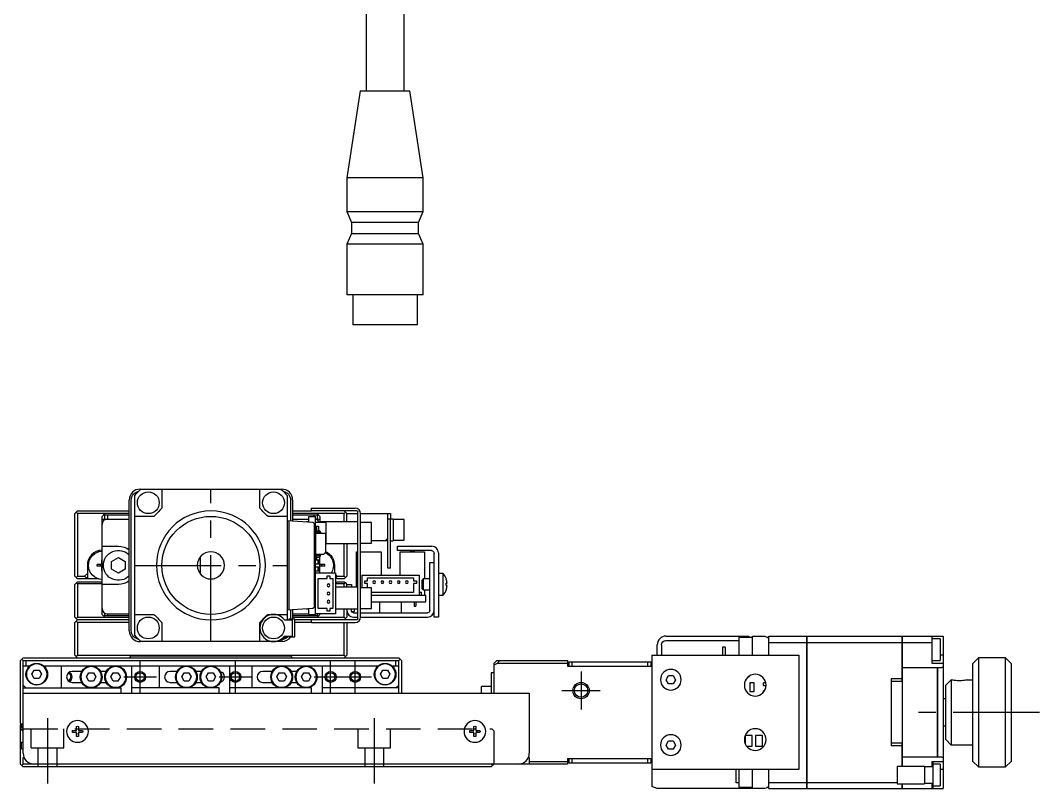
# Model space of a CAD drawing. Extents: x -3 to 422, y -8 to 344.
# Drawn here: x 173.8 to 361, y 10 to 151.1 of the extents above; entities that cross this region are included whole.
import ezdxf

# ---------------------------------------------------------------- set-up
doc = ezdxf.new("R2010")
doc.units = 0
doc.header["$LTSCALE"] = 0.5
doc.linetypes.add('CENTER', pattern=[50.8, 31.75, -6.35, 6.35, -6.35])
doc.linetypes.add('DASHED', pattern=[19.05, 12.7, -6.35])
for name, color, linetype in [('MSM_CENTER', 1, 'CENTER'), ('MSM_CONTINUOUS', 7, 'CONTINUOUS'), ('MSM_DASHED', 4, 'DASHED'), ('MSM_NARROW', 5, 'CONTINUOUS')]:
    doc.layers.add(name, color=color, linetype=linetype)

msp = doc.modelspace()

# ---------------------------------------------------------------- linework, layer by layer
at = {"layer": 'MSM_CENTER'}
for p, q in [((208.77, 37), (208.77, 65)), ((194.77, 51), (222.77, 51)), ((195.77, 27.5), (195.77, 33.5)), ((213.27, 27.5), (213.27, 33.5)), ((230.77, 27.5), (230.77, 33.5)), ((235.27, 27.5), (235.27, 33.5)), ((192.77, 30.5), (198.77, 30.5)), ((210.27, 30.5), (216.27, 30.5)), ((227.77, 30.5), (238.27, 30.5)), ((276.77, 31.5), (276.77, 24.5)), ((273.27, 28), (280.27, 28)), ((178.77, 22.94), (178.77, 10.91)), ((238.77, 22.94), (238.77, 10.91)), ((361.02, 24), (337.02, 24))]:
    msp.add_line(p, q, dxfattribs=at)
at = {"layer": 'MSM_CONTINUOUS'}
for p, q in [((237.27, 186.17), (237.27, 138.17)), ((244.27, 138.17), (244.27, 186.17)), ((236.2, 138.17), (233.77, 122.17)), ((236.2, 138.17), (245.34, 138.17)), ((247.77, 122.17), (245.34, 138.17)), ((247.77, 122.17), (233.77, 122.17)), ((233.77, 122.17), (233.77, 115.97)), ((247.77, 115.97), (247.77, 122.17)), ((233.77, 115.97), (247.77, 115.97)), ((233.77, 115.97), (234.62, 113.97)), ((246.92, 113.97), (247.77, 115.97)), ((246.92, 113.97), (234.62, 113.97)), ((234.62, 113.97), (234.62, 111.97)), ((246.92, 111.97), (246.92, 113.97)), ((234.62, 111.97), (233.77, 109.97)), ((234.62, 111.97), (246.92, 111.97)), ((247.77, 109.97), (246.92, 111.97)), ((247.77, 109.97), (233.77, 109.97)), ((233.77, 109.97), (233.77, 100.67)), ((247.77, 100.67), (247.77, 109.97)), ((247.77, 100.67), (233.77, 100.67)), ((234.82, 100.67), (234.82, 95.17)), ((246.72, 95.17), (246.72, 100.67)), ((246.72, 95.17), (234.82, 95.17)), ((194.77, 38.15), (194.77, 63.85)), ((195.92, 65), (221.61, 65)), ((199.77, 65), (199.77, 61.5)), ((217.77, 61.5), (217.77, 65)), ((222.77, 63.85), (222.77, 41)), ((193.77, 39), (193.77, 63)), ((194.15, 39), (194.15, 63)), ((223.39, 63), (223.39, 59.21)), ((223.77, 63), (223.77, 59.18)), ((183.77, 60.5), (184.02, 60.75)), ((183.77, 49), (183.77, 60.5)), ((184.02, 60.75), (184.27, 61)), ((184.02, 60.75), (184.27, 60.5)), ((184.27, 61), (193.77, 61)), ((184.27, 60.5), (184.27, 49)), ((193.77, 60.5), (184.27, 60.5)), ((189.27, 60.5), (188.77, 60)), ((188.77, 42), (188.77, 60)), ((189.27, 59.5), (189.27, 60.3)), ((189.27, 60.3), (193.77, 60.3)), ((189.77, 60.3), (189.77, 59.5)), ((198.27, 60), (194.77, 60)), ((222.77, 60), (219.27, 60)), ((223.77, 61), (227.27, 61)), ((233.27, 60.5), (223.77, 60.5)), ((223.77, 60.3), (228.27, 60.3)), ((226.77, 58.97), (226.77, 60)), ((226.77, 60), (227.97, 60)), ((227.27, 61), (227.27, 61.5)), ((227.27, 61.5), (235.27, 61.5)), ((235.57, 61), (227.27, 61)), ((227.77, 60), (227.77, 60.3)), ((227.97, 42), (227.97, 60)), ((228.77, 60), (228.27, 60.5)), ((228.27, 60.3), (228.27, 59.5)), ((228.77, 60), (228.77, 58.9)), ((233.27, 61), (233.77, 60.5)), ((233.27, 60.5), (233.52, 60.75)), ((233.27, 59), (233.27, 60.5)), ((233.77, 59), (233.77, 60.5)), ((233.77, 60.5), (235.77, 60.5)), ((235.77, 41.2), (235.77, 60.8)), ((236.27, 41.5), (236.27, 60.5)), ((236.27, 60.5), (241.77, 60.5)), ((241.27, 55.5), (241.27, 60.5)), ((241.77, 60.5), (241.77, 59.5)), ((188.77, 59.5), (189.77, 59.5)), ((189.77, 59.5), (193.77, 59.5)), ((222.77, 59.25), (227.49, 58.92)), ((223.07, 59.23), (223.07, 42.77)), ((223.77, 59.5), (226.77, 59.5)), ((226.77, 59), (226.34, 59)), ((227.77, 58.62), (227.77, 43.38)), ((227.97, 59.5), (228.77, 59.5)), ((229.97, 58.9), (227.97, 58.9)), ((227.97, 58.18), (228.52, 58.18)), ((228.52, 58.18), (228.52, 57.34)), ((235.77, 59), (228.77, 59)), ((229.97, 55.1), (229.97, 58.9)), ((238.27, 58.9), (236.27, 58.9)), ((238.27, 55.1), (238.27, 58.9)), ((242.27, 59.5), (241.27, 59.5)), ((241.77, 50.5), (241.77, 59.5)), ((242.27, 59.5), (242.27, 55.5)), ((244.27, 59.4), (242.27, 59.4)), ((244.27, 55.6), (244.27, 59.4)), ((227.97, 57.95), (228.2, 57.95)), ((227.97, 57.7), (228.2, 57.7)), ((227.97, 57.64), (228.2, 57.64)), ((227.97, 57.22), (228.05, 57.22)), ((228.07, 53.1), (228.07, 56.8)), ((228.17, 56.9), (229.75, 56.9)), ((228.2, 57.44), (228.2, 57.95)), ((228.3, 57.34), (228.63, 57.34)), ((228.63, 57.11), (228.3, 57.11)), ((228.52, 57.11), (228.52, 56.9)), ((228.73, 56.9), (228.73, 57.01)), ((228.96, 56.9), (228.96, 57.01)), ((229.85, 56.8), (229.85, 53.42)), ((188.77, 54.5), (191.77, 54.5)), ((227.97, 55.22), (228.07, 55.22)), ((227.97, 55.1), (228.07, 55.1)), ((228.07, 54.5), (227.97, 54.5)), ((229.85, 55.1), (229.97, 55.1)), ((229.85, 55), (235.77, 55)), ((233.27, 49), (233.27, 55)), ((233.77, 55), (233.77, 49)), ((236.27, 55.1), (238.27, 55.1)), ((241.27, 55.5), (238.27, 55.5)), ((241.27, 56), (240.77, 55.5)), ((241.27, 50.5), (241.27, 55.5)), ((241.77, 55.5), (242.27, 55.5)), ((242.27, 55.6), (244.27, 55.6)), ((243.07, 53.7), (243.07, 54.5)), ((243.07, 54.5), (249.37, 54.5)), ((190.52, 51.72), (191.77, 52.44)), ((191.77, 52.44), (193.02, 51.72)), ((206.77, 52.5), (206.77, 49.5)), ((227.97, 53.69), (228.07, 53.69)), ((227.97, 52.5), (227.97, 52.5)), ((229.43, 53), (228.17, 53)), ((228.2, 52.5), (228.77, 52.5)), ((228.2, 51.95), (228.2, 52.46)), ((228.63, 52.79), (228.3, 52.79)), ((228.3, 52.56), (228.63, 52.56)), ((228.39, 53), (228.39, 52.79)), ((228.39, 52.56), (228.39, 52.5)), ((228.52, 53), (228.52, 52.79)), ((228.52, 52.56), (228.52, 52.5)), ((228.73, 52.89), (228.73, 53)), ((228.77, 52), (228.77, 52.59)), ((228.96, 52.89), (228.96, 53)), ((229.82, 53.35), (229.5, 53.03)), ((235.52, 47), (235.52, 53.5)), ((235.52, 53.5), (235.77, 53.5)), ((236.27, 53.5), (240.02, 53.5)), ((240.02, 53.5), (240.02, 49.2)), ((249.27, 53.7), (243.07, 53.7)), ((243.52, 49.2), (243.52, 53.5)), ((243.52, 53.5), (244.52, 53.5)), ((244.52, 53.5), (244.52, 53.4)), ((247.02, 53.4), (244.52, 53.4)), ((245.32, 53.4), (245.32, 53.5)), ((246.22, 53.5), (245.32, 53.5)), ((245.69, 53.4), (245.69, 53.5)), ((245.84, 53.4), (245.84, 53.5)), ((246.22, 53.4), (246.22, 53.5)), ((247.02, 53.5), (247.02, 53.4)), ((247.02, 53.5), (248.02, 53.5)), ((248.02, 53.5), (248.02, 48.5)), ((249.77, 41.5), (249.77, 53.2)), ((250.57, 53.3), (250.57, 41.5)), ((186.07, 51), (186.07, 48.5)), ((187.87, 50.86), (187.87, 51.15)), ((188.66, 51.15), (187.87, 51.15)), ((188.66, 50.86), (187.87, 50.86)), ((188.4, 51.15), (188.4, 50.86)), ((188.72, 52), (188.77, 52)), ((188.72, 51.21), (188.72, 52)), ((188.77, 51.46), (188.72, 51.47)), ((188.72, 50), (188.72, 50.8)), ((190.52, 50.28), (190.52, 51.72)), ((193.02, 51.72), (193.02, 50.28)), ((228.2, 52.27), (227.97, 52.27)), ((228.2, 52.2), (227.97, 52.2)), ((228.2, 51.95), (227.97, 51.95)), ((227.97, 51.25), (228.77, 51.25)), ((227.97, 50.75), (228.77, 50.75)), ((228.2, 52), (228.77, 52)), ((228.39, 52), (228.39, 51.25)), ((228.39, 50.75), (228.39, 50)), ((228.52, 52), (228.52, 51.25)), ((228.52, 50.75), (228.52, 50)), ((228.77, 49.58), (228.77, 52)), ((228.77, 52), (228.81, 52)), ((228.81, 51.47), (228.77, 51.46)), ((228.81, 51.21), (228.81, 52)), ((228.81, 50), (228.81, 50.8)), ((229.67, 51.15), (228.87, 51.15)), ((229.67, 50.86), (228.87, 50.86)), ((229.14, 50.86), (229.14, 51.15)), ((229.67, 50.86), (229.67, 51.15)), ((231.47, 51), (231.47, 49.58)), ((248.97, 42.7), (248.97, 51.5)), ((248.97, 51.5), (249.77, 51.5)), ((184.02, 48.75), (183.77, 49)), ((184.27, 49), (184.02, 48.75)), ((184.02, 48.75), (184.27, 48.5)), ((184.27, 49), (185.57, 49)), ((186.07, 49.5), (185.57, 49)), ((185.57, 49), (186.07, 48.65)), ((188.77, 50.54), (188.72, 50.53)), ((188.72, 50), (188.77, 50)), ((191.77, 49.56), (190.52, 50.28)), ((193.02, 50.28), (191.77, 49.56)), ((227.97, 50), (228.77, 50)), ((231.67, 49.58), (227.97, 49.58)), ((228.81, 50.53), (228.77, 50.54)), ((228.77, 50), (228.81, 50)), ((230.12, 49.08), (230.62, 49.08)), ((230.12, 48.58), (230.12, 49.08)), ((230.62, 49.08), (230.62, 48.58)), ((232.03, 48.5), (231.58, 48.73)), ((231.67, 49.58), (231.67, 42.08)), ((231.97, 49), (231.67, 49.3)), ((231.67, 48.79), (231.97, 49)), ((231.97, 49), (233.27, 49)), ((233.52, 48.75), (233.27, 49)), ((233.27, 48.5), (233.52, 48.75)), ((233.77, 49), (233.52, 48.75)), ((236.52, 49.2), (236.52, 46.9)), ((236.52, 49.2), (247.02, 49.2)), ((237.52, 48.7), (246.02, 48.7)), ((237.52, 48.15), (237.52, 48.7)), ((241.77, 50.5), (241.27, 50.5)), ((246.02, 48.7), (246.02, 48.15)), ((247.02, 49.2), (247.02, 45.5)), ((251.47, 49.5), (250.57, 49.5)), ((251.47, 45.5), (251.47, 49.5)), ((183.77, 47.5), (184.07, 47.8)), ((183.77, 41.5), (183.77, 47.5)), ((184.07, 47.8), (184.27, 48)), ((184.27, 47.6), (184.07, 47.8)), ((188.15, 48.5), (184.27, 48.5)), ((184.27, 48), (188.77, 48)), ((184.27, 47.6), (184.27, 41.5)), ((188.77, 47.6), (184.27, 47.6)), ((191.77, 47.5), (188.77, 47.5)), ((228.47, 48.58), (230.12, 48.58)), ((228.47, 43.08), (228.47, 48.58)), ((230.62, 48.58), (231.17, 48.58)), ((231.17, 48.58), (231.17, 43.08)), ((231.67, 47.8), (232.03, 48)), ((233.27, 47.6), (231.67, 47.6)), ((235.77, 47), (231.67, 47)), ((233.27, 48.5), (232.03, 48.5)), ((232.03, 48), (233.27, 48)), ((233.27, 48), (233.47, 47.8)), ((233.47, 47.8), (233.27, 47.6)), ((233.27, 47), (233.27, 47.6)), ((233.47, 47.8), (233.77, 47.5)), ((233.77, 47.5), (234.57, 47.5)), ((233.77, 47), (233.77, 47.5)), ((234.57, 47.5), (234.57, 47)), ((238.27, 46.9), (236.27, 46.9)), ((237.02, 48.15), (237.52, 48.15)), ((237.02, 47.65), (237.02, 48.15)), ((237.52, 47.65), (237.02, 47.65)), ((237.52, 46.9), (237.52, 47.65)), ((238.27, 43.1), (238.27, 46.9)), ((246.02, 48.15), (246.52, 48.15)), ((246.02, 47.65), (246.02, 46)), ((246.52, 47.65), (246.02, 47.65)), ((246.52, 48.15), (246.52, 47.65)), ((247.77, 48.5), (247.57, 48.3)), ((247.57, 46.7), (247.57, 48.3)), ((247.77, 48.5), (247.77, 46.5)), ((248.97, 48.5), (247.77, 48.5)), ((252.02, 48.43), (252.02, 48.45)), ((252.02, 47.7), (252.16, 47.7)), ((252.02, 47.3), (252.02, 47.7)), ((252.16, 47.3), (252.02, 47.3)), ((246.02, 46), (238.27, 46)), ((238.27, 45.5), (248.27, 45.5)), ((247.02, 46.05), (247.47, 46.05)), ((247.47, 45.5), (247.47, 46.05)), ((247.57, 46.7), (247.77, 46.5)), ((247.77, 46.5), (248.97, 46.5)), ((248.02, 46.5), (248.02, 45.5)), ((248.27, 44.3), (248.27, 45.5)), ((250.57, 45.5), (251.47, 45.5)), ((252.02, 46.55), (252.02, 46.57)), ((227.49, 43.08), (222.77, 42.75)), ((230.12, 43.08), (228.47, 43.08)), ((230.12, 42.58), (230.12, 43.08)), ((230.62, 43.08), (230.62, 42.58)), ((231.17, 43.08), (230.62, 43.08)), ((236.27, 43.1), (238.27, 43.1)), ((238.27, 44.3), (248.27, 44.3)), ((239.77, 44.3), (239.77, 42.3)), ((243.77, 42.3), (243.77, 44.3)), ((246.14, 44.3), (246.14, 43.5)), ((246.14, 43.5), (246.39, 43.5)), ((246.39, 44.3), (246.39, 43.5)), ((184.02, 41.25), (183.77, 41.5)), ((184.27, 41.5), (184.02, 41.25)), ((184.27, 41), (184.02, 41.25)), ((184.27, 41.5), (193.77, 41.5)), ((188.77, 42.5), (188.97, 42.5)), ((188.77, 42), (189.27, 41.5)), ((189.27, 41.7), (189.27, 42.23)), ((193.77, 41.7), (189.27, 41.7)), ((189.77, 42.1), (189.77, 41.7)), ((189.77, 42.1), (193.77, 42.1)), ((194.77, 42), (198.27, 42)), ((219.27, 42), (222.77, 42)), ((223.39, 42.79), (223.39, 41.1)), ((223.77, 42.82), (223.77, 41.1)), ((223.77, 42.1), (226.77, 42.1)), ((228.27, 41.7), (223.77, 41.7)), ((223.77, 41.5), (233.27, 41.5)), ((226.34, 43), (226.77, 43)), ((226.77, 42), (226.77, 43.03)), ((226.77, 42), (227.97, 42)), ((227.77, 41.7), (227.77, 42)), ((231.67, 42.08), (227.97, 42.08)), ((228.27, 42.08), (228.27, 41.7)), ((228.27, 41.5), (228.77, 42)), ((228.77, 42), (228.77, 42.08)), ((230.62, 42.58), (230.12, 42.58)), ((231.67, 43), (235.77, 43)), ((233.27, 41.5), (233.27, 43)), ((233.52, 41.25), (233.27, 41.5)), ((233.52, 41.25), (233.27, 41)), ((233.77, 41.5), (233.52, 41.25)), ((233.77, 43), (233.77, 41.5)), ((234.57, 42.7), (234.57, 43)), ((234.62, 42.5), (235.07, 42.5)), ((234.97, 42.3), (235.77, 42.3)), ((234.97, 41.5), (235.77, 41.5)), ((235.07, 43), (235.07, 42.5)), ((236.27, 42.3), (248.57, 42.3)), ((236.27, 41.5), (248.57, 41.5)), ((250.57, 41.5), (249.77, 41.5)), ((183.77, 40.5), (184.27, 41)), ((183.77, 34.5), (183.77, 40.5)), ((184.02, 40.75), (184.27, 40.5)), ((193.77, 41), (184.27, 41)), ((184.27, 40.5), (184.27, 34.5)), ((193.77, 40.5), (184.27, 40.5)), ((199.77, 40.5), (199.77, 37)), ((217.77, 37), (217.77, 40.5)), ((222.27, 41), (223.67, 41)), ((223.07, 41.1), (223.07, 41)), ((224.17, 41.1), (223.07, 41.1)), ((223.67, 41), (223.67, 38)), ((224.17, 37.9), (224.17, 41.1)), ((227.27, 41), (224.17, 41)), ((227.27, 40.5), (224.17, 40.5)), ((227.27, 40.5), (227.27, 41)), ((235.57, 41), (227.27, 41)), ((227.27, 40.5), (235.27, 40.5)), ((233.27, 34.5), (233.27, 40.5)), ((233.77, 40.5), (233.77, 34.5)), ((222.27, 38), (223.67, 38)), ((223.07, 38), (223.07, 37.9)), ((223.07, 37.9), (224.17, 37.9)), ((292.37, 38), (307.57, 38)), ((305.77, 37.75), (305.77, 34.5)), ((308.27, 37.75), (305.77, 37.75)), ((307.07, 37.75), (307.07, 38)), ((307.57, 38), (307.57, 37.75)), ((308.27, 38), (310.27, 38)), ((308.27, 34.5), (308.27, 38)), ((311.27, 34.5), (311.27, 38)), ((311.27, 38), (318.26, 38)), ((318.26, 10), (318.26, 38)), ((318.27, 37.99), (318.26, 37.99)), ((318.27, 38), (335.76, 38)), ((318.27, 38), (318.27, 10)), ((335.76, 29.65), (335.76, 38)), ((335.77, 37.99), (335.76, 37.99)), ((335.77, 38), (343.27, 38)), ((335.77, 38), (335.77, 14.1)), ((341.27, 33), (341.27, 38)), ((342.77, 37.5), (341.27, 37.5)), ((342.77, 37.5), (342.77, 33.5)), ((343.27, 38), (343.27, 10)), ((221.61, 37), (195.92, 37)), ((290.77, 34.5), (290.77, 36.4)), ((291.57, 36.4), (291.57, 34.5)), ((292.37, 37.2), (305.77, 37.2)), ((302.77, 36), (302.77, 34.5)), ((303.27, 36), (302.77, 36)), ((303.27, 36), (303.27, 34.5)), ((311.27, 36.85), (318.26, 36.85)), ((318.27, 36.84), (318.26, 36.84)), ((318.27, 36.85), (335.76, 36.85)), ((335.77, 36.84), (335.76, 36.84)), ((335.77, 36.85), (341.27, 36.85)), ((173.77, 33.5), (174.02, 33.75)), ((174.27, 34), (174.02, 33.75)), ((174.02, 33.75), (174.27, 33.5)), ((174.27, 34), (243.27, 34)), ((183.77, 34.5), (184.27, 34)), ((184.02, 34.25), (184.27, 34.5)), ((184.27, 34.5), (233.27, 34.5)), ((193.77, 34), (194.07, 34.3)), ((223.47, 34.3), (194.07, 34.3)), ((223.47, 34.3), (223.77, 34)), ((233.27, 34.5), (233.52, 34.25)), ((233.77, 34.5), (233.27, 34)), ((243.52, 33.75), (243.27, 34)), ((243.27, 33.5), (243.52, 33.75)), ((243.52, 33.75), (243.77, 33.5)), ((289.77, 34.5), (316.77, 34.5)), ((289.77, 34.5), (289.77, 10.38)), ((316.77, 34.5), (316.77, 13.5)), ((343.27, 34.5), (342.77, 34.5)), ((349.77, 34), (348.77, 33)), ((349.77, 34), (349.77, 14)), ((354.77, 34), (349.77, 34)), ((354.77, 14), (354.77, 34)), ((355.77, 33), (354.77, 34)), ((173.77, 22), (173.77, 33.5)), ((174.27, 16.5), (174.27, 33.5)), ((174.27, 33.5), (243.27, 33.5)), ((175.44, 32.5), (174.27, 32.5)), ((174.77, 33.5), (174.77, 32.5)), ((239.44, 32.5), (178.09, 32.5)), ((181.27, 32.5), (181.27, 28.5)), ((194.27, 27.5), (194.27, 32.5)), ((199.27, 32.5), (199.27, 28.5)), ((212.27, 27.5), (212.27, 32.5)), ((216.27, 32.5), (216.27, 28.5)), ((229.27, 27.5), (229.27, 32.5)), ((243.27, 32.5), (242.09, 32.5)), ((242.77, 32.5), (242.77, 33.5)), ((243.27, 27.5), (243.27, 33.5)), ((243.77, 33.5), (243.77, 27.5)), ((260.77, 33), (261.27, 33.5)), ((260.77, 33), (260.77, 27.5)), ((261.38, 33), (260.77, 32.69)), ((261.27, 33.5), (274.27, 33.5)), ((261.88, 33.5), (261.38, 33)), ((274.27, 33), (261.38, 33)), ((274.27, 33.5), (274.27, 32.5)), ((274.27, 32.5), (289.77, 32.5)), ((274.57, 32.5), (274.57, 33.3)), ((274.57, 33.3), (289.77, 33.3)), ((275.07, 33.3), (275.07, 32.5)), ((289.07, 32.5), (289.07, 33.3)), ((289.57, 33.3), (289.57, 32.5)), ((335.77, 32.25), (342.26, 32.25)), ((341.27, 33.5), (342.77, 33.5)), ((343.27, 33), (341.27, 33)), ((342.26, 15.75), (342.26, 32.25)), ((342.27, 32.24), (342.26, 32.24)), ((342.27, 32.25), (343.07, 32.25)), ((342.27, 32.25), (342.27, 15.75)), ((343.07, 32.23), (343.07, 32.25)), ((343.27, 32.23), (343.07, 32.23)), ((348.77, 15), (348.77, 33)), ((355.77, 33), (355.77, 15)), ((175.9, 31), (176.33, 31.75)), ((176.33, 30.25), (175.9, 31)), ((176.33, 31.75), (177.2, 31.75)), ((177.2, 30.25), (176.33, 30.25)), ((177.2, 31.75), (177.63, 31)), ((177.63, 31), (177.2, 30.25)), ((185.04, 31.5), (183.27, 31.5)), ((185.9, 30.5), (186.33, 31.25)), ((186.33, 29.75), (185.9, 30.5)), ((186.33, 31.25), (187.2, 31.25)), ((187.2, 31.25), (187.63, 30.5)), ((187.63, 30.5), (187.2, 29.75)), ((189.54, 31.5), (188.5, 31.5)), ((190.4, 30.5), (190.83, 31.25)), ((190.83, 29.75), (190.4, 30.5)), ((190.83, 31.25), (191.7, 31.25)), ((191.7, 31.25), (192.13, 30.5)), ((192.13, 30.5), (191.7, 29.75)), ((202.54, 31.5), (201.27, 31.5)), ((203.4, 30.5), (203.83, 31.25)), ((203.83, 29.75), (203.4, 30.5)), ((203.83, 31.25), (204.7, 31.25)), ((204.7, 31.25), (205.13, 30.5)), ((205.13, 30.5), (204.7, 29.75)), ((207.04, 31.5), (206, 31.5)), ((207.9, 30.5), (208.33, 31.25)), ((208.33, 29.75), (207.9, 30.5)), ((208.33, 31.25), (209.2, 31.25)), ((209.2, 31.25), (209.63, 30.5)), ((209.63, 30.5), (209.2, 29.75)), ((220.04, 31.5), (218.27, 31.5)), ((220.9, 30.5), (221.33, 31.25)), ((221.33, 29.75), (220.9, 30.5)), ((221.33, 31.25), (222.2, 31.25)), ((222.2, 31.25), (222.63, 30.5)), ((222.63, 30.5), (222.2, 29.75)), ((224.54, 31.5), (223.5, 31.5)), ((225.4, 30.5), (225.83, 31.25)), ((225.83, 29.75), (225.4, 30.5)), ((225.83, 31.25), (226.7, 31.25)), ((226.7, 31.25), (227.13, 30.5)), ((227.13, 30.5), (226.7, 29.75)), ((239.9, 31), (240.33, 31.75)), ((240.33, 30.25), (239.9, 31)), ((240.33, 31.75), (241.2, 31.75)), ((241.2, 30.25), (240.33, 30.25)), ((241.2, 31.75), (241.63, 31)), ((241.63, 31), (241.2, 30.25)), ((260.27, 31.25), (260.27, 27.5)), ((260.77, 31.25), (260.27, 31.25)), ((292.4, 30), (292.83, 30.75)), ((292.83, 29.25), (292.4, 30)), ((292.83, 30.75), (293.7, 30.75)), ((293.7, 30.75), (294.13, 30)), ((294.13, 30), (293.7, 29.25)), ((335.76, 30.15), (333.77, 30.15)), ((333.77, 30.15), (333.77, 17.85)), ((344.77, 30), (343.77, 29)), ((344.77, 30), (344.77, 18)), ((344.77, 30), (345.02, 30)), ((347.52, 30), (348.77, 30)), ((174.77, 28.5), (174.27, 29)), ((174.27, 28.5), (192.27, 28.5)), ((183.27, 29.5), (185.04, 29.5)), ((187.2, 29.75), (186.33, 29.75)), ((188.5, 29.5), (189.54, 29.5)), ((191.7, 29.75), (190.83, 29.75)), ((192.27, 27.5), (192.27, 28.5)), ((210.27, 28.5), (194.27, 28.5)), ((201.27, 29.5), (202.54, 29.5)), ((204.7, 29.75), (203.83, 29.75)), ((206, 29.5), (207.04, 29.5)), ((209.2, 29.75), (208.33, 29.75)), ((210.27, 27.5), (210.27, 28.5)), ((227.27, 28.5), (212.27, 28.5)), ((218.27, 29.5), (220.04, 29.5)), ((222.2, 29.75), (221.33, 29.75)), ((223.5, 29.5), (224.54, 29.5)), ((226.7, 29.75), (225.83, 29.75)), ((227.27, 27.5), (227.27, 28.5)), ((243.27, 28.5), (229.27, 28.5)), ((243.27, 29), (242.77, 28.5)), ((258.47, 27.5), (258.47, 28.75)), ((260.27, 28.75), (258.47, 28.75)), ((293.7, 29.25), (292.83, 29.25)), ((307.8, 29.42), (307.8, 27.82)), ((308.6, 29.42), (307.8, 29.42)), ((308.6, 27.82), (308.6, 29.42)), ((310.27, 28.93), (310.27, 29.43)), ((310.72, 29.43), (310.27, 29.43)), ((310.27, 28.93), (310.77, 28.93)), ((335.77, 29.65), (333.77, 29.65)), ((343.77, 19), (343.77, 29)), ((174.27, 27.5), (267.27, 27.5)), ((267.27, 27.5), (267.27, 16.5)), ((307.8, 27.82), (308.6, 27.82)), ((310.27, 27.68), (310.27, 27.93)), ((310.45, 27.93), (310.27, 27.93)), ((343.77, 26.5), (343.27, 26.5)), ((174.27, 21.5), (173.77, 22)), ((173.77, 21.7), (173.92, 21.85)), ((173.77, 14.5), (173.77, 21.7)), ((174.27, 21.2), (173.77, 21.2)), ((173.77, 21), (174.27, 20.5)), ((173.77, 21), (174.27, 21)), ((173.87, 21.7), (173.87, 21.9)), ((174.27, 22), (174.02, 21.75)), ((174.17, 21.4), (174.27, 21.4)), ((183.34, 20.7), (184.07, 20.7)), ((184.07, 20.7), (184.07, 21.43)), ((184.47, 21.43), (184.47, 20.7)), ((184.47, 20.7), (185.2, 20.7)), ((256.34, 20.7), (257.07, 20.7)), ((257.07, 20.7), (257.07, 21.43)), ((257.47, 21.43), (257.47, 20.7)), ((257.47, 20.7), (258.2, 20.7)), ((343.27, 21.5), (343.77, 21.5)), ((184.07, 20.3), (183.34, 20.3)), ((184.07, 19.57), (184.07, 20.3)), ((184.47, 20.3), (184.47, 19.57)), ((185.2, 20.3), (184.47, 20.3)), ((257.07, 20.3), (256.34, 20.3)), ((257.07, 19.57), (257.07, 20.3)), ((257.47, 20.3), (257.47, 19.57)), ((258.2, 20.3), (257.47, 20.3)), ((292.4, 18), (292.83, 18.75)), ((292.83, 18.75), (293.7, 18.75)), ((293.7, 18.75), (294.13, 18)), ((308.19, 19.78), (306.94, 19.78)), ((306.94, 19.78), (306.94, 18.2)), ((308.19, 17.78), (308.19, 19.78)), ((308.84, 19.78), (308.84, 17.78)), ((310.09, 19.78), (308.84, 19.78)), ((310.09, 17.78), (310.09, 19.78)), ((343.77, 19), (344.77, 18)), ((173.97, 17.3), (173.97, 18.5)), ((173.97, 18.5), (174.27, 18.5)), ((173.97, 17.3), (174.27, 17.3)), ((292.83, 17.25), (292.4, 18)), ((293.7, 17.25), (292.83, 17.25)), ((294.13, 18), (293.7, 17.25)), ((307.18, 17.78), (308.19, 17.78)), ((308.84, 17.78), (310.09, 17.78)), ((335.77, 18.35), (333.77, 18.35)), ((335.76, 17.85), (333.77, 17.85)), ((335.76, 14.1), (335.76, 18.35)), ((348.77, 18), (344.77, 18)), ((174.27, 14.5), (174.27, 15.7)), ((267.27, 15.7), (267.27, 14.5)), ((267.27, 15), (274.27, 15)), ((274.27, 15.5), (289.77, 15.5)), ((274.27, 15.5), (274.27, 14.5)), ((274.57, 14.7), (274.57, 15.5)), ((275.07, 15.5), (275.07, 14.7)), ((289.07, 14.7), (289.07, 15.5)), ((289.57, 15.5), (289.57, 14.7)), ((342.26, 15.75), (335.77, 15.75)), ((341.27, 15), (343.27, 15)), ((341.27, 14), (341.27, 15)), ((341.37, 15), (341.37, 10)), ((342.27, 15.76), (342.26, 15.76)), ((343.07, 15.75), (342.27, 15.75)), ((343.07, 15.77), (343.27, 15.77)), ((343.07, 15.75), (343.07, 15.77)), ((348.77, 15), (349.77, 14)), ((354.77, 14), (355.77, 15)), ((174.02, 14.25), (173.77, 14.5)), ((174.27, 14.5), (174.02, 14.25)), ((174.02, 14.25), (174.27, 14)), ((274.27, 14.5), (174.27, 14.5)), ((260.27, 14), (174.27, 14)), ((260.52, 14.25), (260.27, 14.5)), ((260.27, 14), (260.77, 14.5)), ((289.57, 14.7), (274.57, 14.7)), ((316.77, 13.5), (289.77, 13.5)), ((305.27, 11.05), (305.27, 13.5)), ((305.77, 13.5), (305.77, 10.25)), ((308.27, 10), (308.27, 13.5)), ((311.27, 10), (311.27, 13.5)), ((334.87, 14.1), (339.87, 14.1)), ((334.87, 14.1), (334.87, 10.9)), ((339.87, 14.1), (339.87, 10.9)), ((341.37, 14), (339.87, 14)), ((342.77, 14.5), (341.37, 14.5)), ((342.77, 14.5), (342.77, 10.5)), ((343.27, 13.5), (342.77, 13.5)), ((349.77, 14), (354.77, 14)), ((290.77, 10), (289.77, 10.38)), ((310.27, 10), (290.77, 10)), ((305.77, 11.05), (305.27, 11.05)), ((305.77, 10.25), (308.27, 10.25)), ((311.27, 11.15), (318.26, 11.15)), ((311.27, 10), (318.26, 10)), ((318.27, 11.16), (318.26, 11.16)), ((318.27, 10.01), (318.26, 10.01)), ((318.27, 11.15), (334.87, 11.15)), ((318.27, 10), (335.76, 10)), ((334.87, 10.9), (339.87, 10.9)), ((335.76, 10), (335.76, 10.9)), ((335.77, 10.01), (335.76, 10.01)), ((335.77, 10.9), (335.77, 10)), ((335.77, 10), (343.27, 10)), ((339.87, 11), (341.37, 11)), ((341.27, 10), (341.27, 11)), ((341.37, 10.5), (342.77, 10.5))]:
    msp.add_line(p, q, dxfattribs=at)
for centre, radius in [((197.27, 62.5), 2), ((220.27, 62.5), 2), ((208.77, 51), 9), ((197.27, 39.5), 2), ((220.27, 39.5), 2), ((176.77, 31), 2), ((186.77, 30.5), 2), ((191.27, 30.5), 2), ((204.27, 30.5), 2), ((208.77, 30.5), 2), ((221.77, 30.5), 2), ((226.27, 30.5), 2), ((240.77, 31), 2), ((195.77, 30.5), 0.783), ((213.27, 30.5), 0.783), ((230.77, 30.5), 0.783), ((235.27, 30.5), 0.783), ((276.77, 28), 1.23)]:
    msp.add_circle(centre, radius, dxfattribs=at)
at = {"layer": 'MSM_CONTINUOUS', "extrusion": (0, 0, -1)}
for centre, radius in [((-208.77, 51), 10), ((-208.77, 51), 2.5), ((-230.37, 47.33), 0.25), ((-238.77, 47.9), 0.25), ((-240.27, 47.9), 0.25), ((-241.77, 47.9), 0.25), ((-243.27, 47.9), 0.25), ((-244.77, 47.9), 0.25), ((-230.37, 45.83), 0.25), ((-230.37, 44.33), 0.25), ((-176.77, 31), 1.9), ((-186.77, 30.5), 1.9), ((-191.27, 30.5), 1.9), ((-204.27, 30.5), 1.9), ((-208.77, 30.5), 1.9), ((-221.77, 30.5), 1.9), ((-226.27, 30.5), 1.9), ((-240.77, 31), 1.9), ((-293.27, 30), 1.9), ((-308.77, 29), 2), ((-184.27, 20.5), 2), ((-257.27, 20.5), 2), ((-308.77, 19), 2), ((-293.27, 18), 1.9)]:
    msp.add_circle(centre, radius, dxfattribs=at)
at = {"layer": 'MSM_CONTINUOUS'}
for centre, radius, start, end in [((195.77, 63), 2, 90, 180), ((221.77, 63), 2, 0, 90), ((235.27, 60.5), 1, 0, 90), ((189.77, 58.5), 1, 90, 180), ((227.77, 58.5), 1, 23.5783, 78.463), ((228.3, 57.44), 0.33, 180, 270), ((228.17, 56.8), 0.1, 90, 180), ((228.63, 57.01), 0.33, 0, 90), ((229.75, 56.8), 0.1, 0, 90), ((249.37, 53.3), 1.2, 0, 90), ((188.87, 51), 2.8, 92.0467, 180), ((228.3, 52.46), 0.33, 90, 180), ((228.17, 53.1), 0.1, 180, 270), ((228.63, 52.89), 0.33, 270, 0), ((229.43, 53.1), 0.1, 270, 315), ((229.75, 53.42), 0.1, 315, 0), ((248.97, 47.5), 3.2, 17.27, 38.6822), ((248.97, 47.5), 3.19, 3.5904, 16.9053), ((248.97, 47.5), 3.19, 343.0947, 356.4096), ((248.97, 47.5), 3.2, 321.3178, 342.73), ((189.77, 43.1), 1, 180, 270), ((220.27, 39.5), 2.5, 36.8699, 323.1301), ((234.97, 42.7), 1.2, 180, 270), ((235.27, 41.5), 1, 270, 0), ((248.57, 42.7), 1.2, 270, 0), ((195.77, 39), 2, 180, 270), ((221.77, 39), 2, 270, 326.633), ((292.37, 36.4), 1.6, 90, 180), ((183.27, 30.5), 1, 90, 270), ((182.27, 30.5), 0.783, 293.0634, 66.9366), ((201.27, 30.5), 1, 90, 270), ((210.27, 30.5), 1, 284.4775, 75.5225), ((218.27, 30.5), 1, 90, 270), ((346.27, 35.87), 6, 257.9765, 282.0235), ((174.17, 21.7), 0.3, 180, 270), ((184.27, 20.5), 0.435, 152.6335, 207.3665), ((184.27, 20.5), 0.435, 62.6335, 117.3665), ((184.27, 20.5), 0.435, 332.6335, 27.3665), ((257.27, 20.5), 0.435, 152.6335, 207.3665), ((257.27, 20.5), 0.435, 62.6335, 117.3665), ((257.27, 20.5), 0.435, 332.6335, 27.3665), ((184.27, 20.5), 0.435, 242.6335, 297.3665), ((257.27, 20.5), 0.435, 242.6335, 297.3665), ((176.27, 16.5), 2, 180, 270), ((265.27, 16.5), 2, 270, 0)]:
    msp.add_arc(centre, radius, start, end, dxfattribs=at)
at = {"layer": 'MSM_CONTINUOUS', "extrusion": (0, 0, -1)}
for centre, radius, start, end in [((-195.77, 63), 1.62, 0, 80.2735), ((-208.77, 51), 19, 42.5369, 47.4631), ((-208.77, 51), 19, 132.5369, 137.4631), ((-221.77, 63), 1.62, 99.7265, 180), ((-185.6, 74.16), 19, 221.7998, 228.2002), ((-231.93, 74.16), 19, 311.7998, 318.2002), ((-235.57, 60.8), 0.2, 90, 180), ((-227.47, 58.62), 0.3, 94, 180), ((-228.3, 57.44), 0.1, 270, 0), ((-228.63, 57.01), 0.1, 90, 180), ((-191.77, 51), 3.5, 90, 124.8499), ((-188.87, 51), 2.6, 272.2042, 87.7958), ((-191.77, 51), 2.75, 223.3418, 136.6582), ((-228.3, 52.46), 0.1, 0, 90), ((-228.63, 52.89), 0.1, 180, 270), ((-228.67, 51), 2.6, 115.911, 213.2352), ((-228.67, 51), 2.8, 114.9248, 180), ((-249.27, 53.2), 0.5, 90, 180), ((-188.66, 51.21), 0.06, 180, 270), ((-188.66, 50.8), 0.06, 90, 180), ((-228.87, 51.21), 0.06, 270, 0), ((-228.87, 50.8), 0.06, 0, 90), ((-191.77, 51), 3.5, 235.1501, 270), ((-227.47, 43.38), 0.3, 180, 266), ((-185.6, 27.84), 19, 131.7998, 138.2002), ((-231.93, 27.84), 19, 41.7998, 48.2002), ((-234.97, 42.7), 0.4, 270, 0), ((-235.57, 41.2), 0.2, 180, 270), ((-248.57, 42.7), 0.4, 180, 270), ((-195.77, 39), 1.62, 279.7265, 0), ((-208.77, 51), 19, 312.5369, 317.4631), ((-208.77, 51), 19, 223.1736, 227.4631), ((-221.77, 39), 1.62, 218.1727, 260.2735), ((-310.27, 36.5), 1.5, 90, 131.8103), ((-292.37, 36.4), 0.8, 0, 90), ((-182.27, 30.5), 0.8, 113.5782, 180), ((-307.47, 30.67), 0.2, 179.1937, 284.9256), ((-184.27, 20.5), 0.95, 347.8468, 12.1532), ((-184.27, 20.5), 0.95, 77.8468, 102.1532), ((-184.27, 20.5), 0.95, 167.8468, 192.1532), ((-257.27, 20.5), 0.95, 347.8468, 12.1532), ((-257.27, 20.5), 0.95, 77.8468, 102.1532), ((-257.27, 20.5), 0.95, 167.8468, 192.1532), ((-184.27, 20.5), 0.95, 257.8468, 282.1532), ((-257.27, 20.5), 0.95, 257.8468, 282.1532), ((-310.27, 11.5), 1.5, 228.1897, 270)]:
    msp.add_arc(centre, radius, start, end, dxfattribs=at)
at = {"layer": 'MSM_DASHED'}
for p, q in [((174.27, 21), (260.37, 21)), ((175.77, 17.5), (175.77, 21)), ((181.77, 17.5), (181.77, 21)), ((235.77, 21), (235.77, 17.5)), ((241.77, 17.5), (241.77, 21)), ((260.77, 20.6), (260.37, 21)), ((260.77, 20.6), (260.77, 14.5)), ((175.77, 17.5), (181.77, 17.5)), ((177.02, 14), (177.02, 17.5)), ((180.52, 14), (180.52, 17.5)), ((235.77, 17.5), (241.77, 17.5)), ((237.02, 17.5), (237.02, 14)), ((240.52, 14), (240.52, 17.5))]:
    msp.add_line(p, q, dxfattribs=at)
at = {"layer": 'MSM_NARROW'}
for centre, radius in [((195.77, 30.5), 1), ((213.27, 30.5), 1), ((230.77, 30.5), 1), ((235.27, 30.5), 1), ((276.77, 28), 1.5)]:
    msp.add_circle(centre, radius, dxfattribs=at)
msp.add_arc((182.27, 30.5), 1, 300, 60, dxfattribs=at)
at = {"layer": 'MSM_NARROW', "extrusion": (0, 0, -1)}
msp.add_arc((-346.27, 35.79), 5.98, 255.5136, 284.4864, dxfattribs=at)

doc.saveas('drawing.dxf')
